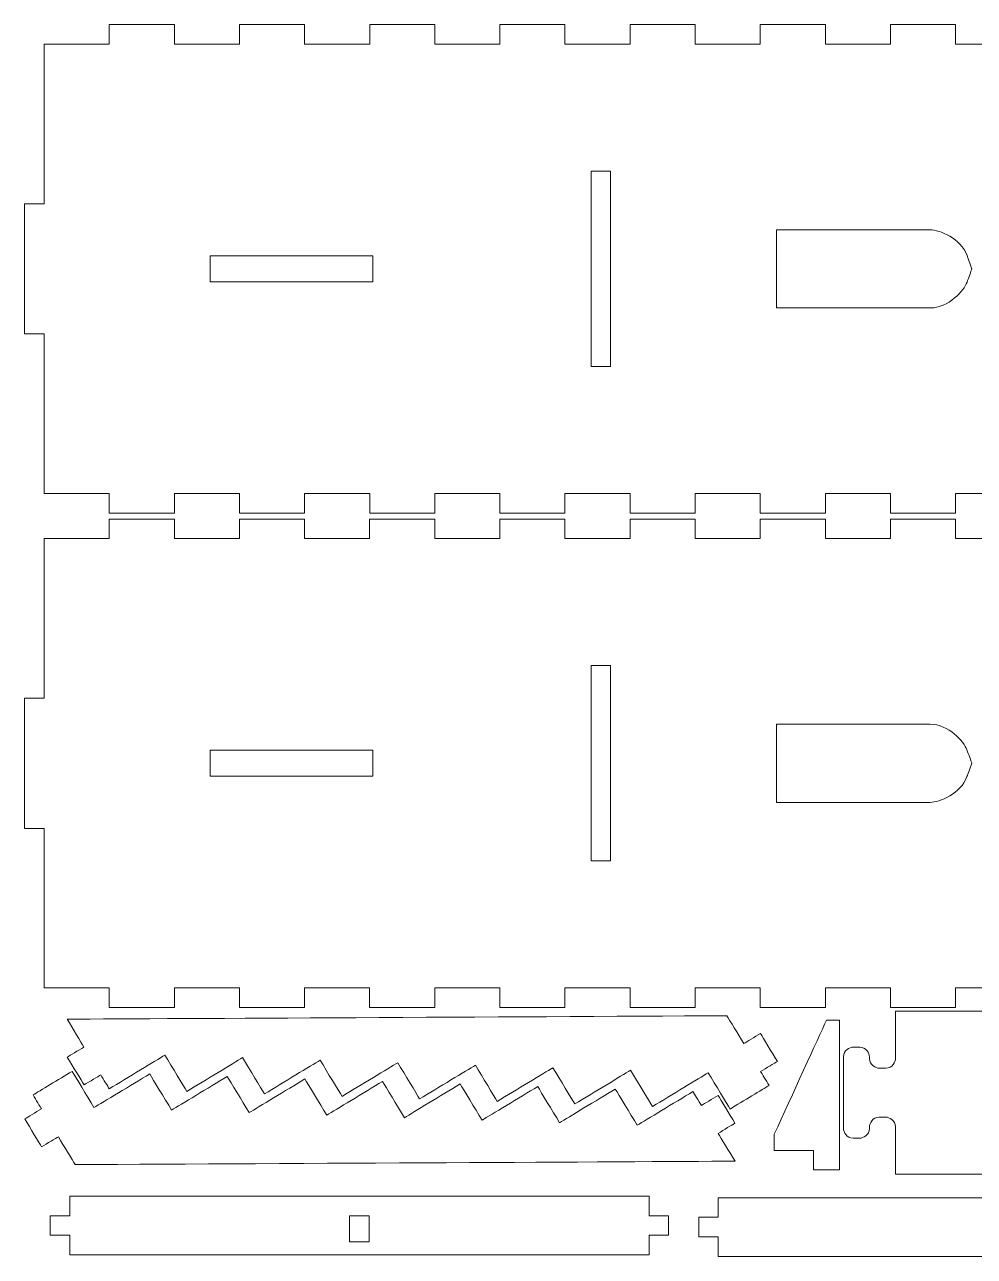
# Model space of a CAD drawing. Header units: millimetres. Extents: x -5059 to 5976, y -2595 to 3315.
# Drawn here: x -1715.5 to -1423.7, y -852.3 to -474 of the extents above; entities that cross this region are included whole.
import ezdxf

# ---------------------------------------------------------------- set-up
doc = ezdxf.new("R2010")
doc.units = ezdxf.units.MM
doc.header["$MEASUREMENT"] = 0
doc.layers.add('Layer 1', color=7, linetype='Continuous')

msp = doc.modelspace()

# ---------------------------------------------------------------- linework, layer by layer
at = {"layer": 'Layer 1', "color": 18, "lineweight": 9}
for points in [[(-1689.4637, -480.0291), (-1689.4637, -478.0291), (-1689.4637, -475.0291), (-1689.4637, -474.0291)], [(-1669.4637, -474.0291), (-1676.1304, -474.0291), (-1686.1304, -474.0291), (-1689.4637, -474.0291)], [(-1669.4637, -474.0291), (-1669.4637, -476.0291), (-1669.4637, -479.0291), (-1669.4637, -480.0291)], [(-1649.4637, -480.0291), (-1649.4637, -478.0291), (-1649.4637, -475.0291), (-1649.4637, -474.0291)], [(-1629.4637, -474.0291), (-1636.1304, -474.0291), (-1646.1304, -474.0291), (-1649.4637, -474.0291)], [(-1629.4637, -474.0291), (-1629.4637, -476.0291), (-1629.4637, -479.0291), (-1629.4637, -480.0291)], [(-1609.4637, -480.0291), (-1609.4637, -478.0291), (-1609.4637, -475.0291), (-1609.4637, -474.0291)], [(-1589.4637, -474.0291), (-1596.1304, -474.0291), (-1606.1304, -474.0291), (-1609.4637, -474.0291)], [(-1589.4637, -474.0291), (-1589.4637, -476.0291), (-1589.4637, -479.0291), (-1589.4637, -480.0291)], [(-1569.4637, -480.0291), (-1569.4637, -478.0291), (-1569.4637, -475.0291), (-1569.4637, -474.0291)], [(-1549.4637, -474.0291), (-1556.1304, -474.0291), (-1566.1304, -474.0291), (-1569.4637, -474.0291)], [(-1549.4637, -474.0291), (-1549.4637, -476.0291), (-1549.4637, -479.0291), (-1549.4637, -480.0291)], [(-1529.4637, -480.0291), (-1529.4637, -478.0291), (-1529.4637, -475.0291), (-1529.4637, -474.0291)], [(-1509.4637, -474.0291), (-1516.1304, -474.0291), (-1526.1304, -474.0291), (-1529.4637, -474.0291)], [(-1509.4637, -474.0291), (-1509.4637, -476.0291), (-1509.4637, -479.0291), (-1509.4637, -480.0291)], [(-1489.4637, -480.0291), (-1489.4637, -478.0291), (-1489.4637, -475.0291), (-1489.4637, -474.0291)], [(-1469.4637, -474.0291), (-1476.1304, -474.0291), (-1486.1304, -474.0291), (-1489.4637, -474.0291)], [(-1469.4637, -474.0291), (-1469.4637, -476.0291), (-1469.4637, -479.0291), (-1469.4637, -480.0291)], [(-1449.4637, -480.0291), (-1449.4637, -478.0291), (-1449.4637, -475.0291), (-1449.4637, -474.0291)], [(-1429.4637, -474.0291), (-1436.1304, -474.0291), (-1446.1304, -474.0291), (-1449.4637, -474.0291)], [(-1429.4637, -474.0291), (-1429.4637, -476.0291), (-1429.4637, -479.0291), (-1429.4637, -480.0291)], [(-1709.4637, -480.0291), (-1702.7971, -480.0291), (-1692.7971, -480.0291), (-1689.4637, -480.0291)], [(-1709.4637, -529.0291), (-1709.4637, -512.6958), (-1709.4637, -488.1958), (-1709.4637, -480.0291)], [(-1669.4637, -480.0291), (-1662.7971, -480.0291), (-1652.7971, -480.0291), (-1649.4637, -480.0291)], [(-1629.4637, -480.0291), (-1622.7971, -480.0291), (-1612.7971, -480.0291), (-1609.4637, -480.0291)], [(-1589.4637, -480.0291), (-1582.7971, -480.0291), (-1572.7971, -480.0291), (-1569.4637, -480.0291)], [(-1549.4637, -480.0291), (-1542.7971, -480.0291), (-1532.7971, -480.0291), (-1529.4637, -480.0291)], [(-1509.4637, -480.0291), (-1502.7971, -480.0291), (-1492.7971, -480.0291), (-1489.4637, -480.0291)], [(-1469.4637, -480.0291), (-1462.7971, -480.0291), (-1452.7971, -480.0291), (-1449.4637, -480.0291)], [(-1429.4637, -480.0291), (-1422.7971, -480.0291), (-1412.7971, -480.0291), (-1409.4637, -480.0291)], [(-1541.4637, -519.0291), (-1541.4637, -539.0291), (-1541.4637, -569.0291), (-1541.4637, -579.0291)], [(-1535.4637, -519.0291), (-1537.4637, -519.0291), (-1540.4637, -519.0291), (-1541.4637, -519.0291)], [(-1535.4637, -579.0291), (-1535.4637, -559.0291), (-1535.4637, -529.0291), (-1535.4637, -519.0291)], [(-1715.4637, -569.0291), (-1715.4637, -555.6958), (-1715.4637, -535.6958), (-1715.4637, -529.0291)], [(-1715.4637, -529.0291), (-1713.4637, -529.0291), (-1710.4637, -529.0291), (-1709.4637, -529.0291)], [(-1437.2339, -537.0291), (-1452.9771, -537.0291), (-1476.5921, -537.0291), (-1484.4637, -537.0291)], [(-1484.4637, -537.0291), (-1484.4637, -545.0291), (-1484.4637, -557.0291), (-1484.4637, -561.0291)], [(-1425.9575, -544.9249), (-1427.8734, -539.6611), (-1434.433, -537.0291), (-1437.2339, -537.0291)], [(-1608.4637, -545.0291), (-1625.1304, -545.0291), (-1650.1304, -545.0291), (-1658.4637, -545.0291)], [(-1658.4637, -545.0291), (-1658.4637, -547.6958), (-1658.4637, -551.6958), (-1658.4637, -553.0291)], [(-1608.4637, -553.0291), (-1608.4637, -550.3625), (-1608.4637, -546.3625), (-1608.4637, -545.0291)], [(-1424.4637, -549.0291), (-1424.9617, -547.6611), (-1425.7086, -545.6089), (-1425.9575, -544.9249)], [(-1425.9575, -553.1334), (-1425.4596, -551.7653), (-1424.7127, -549.7132), (-1424.4637, -549.0291)], [(-1658.4637, -553.0291), (-1641.7971, -553.0291), (-1616.7971, -553.0291), (-1608.4637, -553.0291)], [(-1437.2339, -561.0291), (-1431.6322, -561.0291), (-1426.9155, -555.7653), (-1425.9575, -553.1334)], [(-1484.4637, -561.0291), (-1468.7204, -561.0291), (-1445.1055, -561.0291), (-1437.2339, -561.0291)], [(-1709.4637, -569.0291), (-1711.4637, -569.0291), (-1714.4637, -569.0291), (-1715.4637, -569.0291)], [(-1709.4637, -569.0291), (-1709.4637, -585.3625), (-1709.4637, -609.8625), (-1709.4637, -618.0291)], [(-1541.4637, -579.0291), (-1539.4637, -579.0291), (-1536.4637, -579.0291), (-1535.4637, -579.0291)], [(-1689.4637, -618.0291), (-1696.1304, -618.0291), (-1706.1304, -618.0291), (-1709.4637, -618.0291)], [(-1689.4637, -624.0291), (-1689.4637, -622.0291), (-1689.4637, -619.0291), (-1689.4637, -618.0291)], [(-1669.4637, -618.0291), (-1669.4637, -620.0291), (-1669.4637, -623.0291), (-1669.4637, -624.0291)], [(-1649.4637, -618.0291), (-1656.1304, -618.0291), (-1666.1304, -618.0291), (-1669.4637, -618.0291)], [(-1649.4637, -624.0291), (-1649.4637, -622.0291), (-1649.4637, -619.0291), (-1649.4637, -618.0291)], [(-1629.4637, -618.0291), (-1629.4637, -620.0291), (-1629.4637, -623.0291), (-1629.4637, -624.0291)], [(-1609.4637, -618.0291), (-1616.1304, -618.0291), (-1626.1304, -618.0291), (-1629.4637, -618.0291)], [(-1609.4637, -624.0291), (-1609.4637, -622.0291), (-1609.4637, -619.0291), (-1609.4637, -618.0291)], [(-1589.4637, -618.0291), (-1589.4637, -620.0291), (-1589.4637, -623.0291), (-1589.4637, -624.0291)], [(-1569.4637, -618.0291), (-1576.1304, -618.0291), (-1586.1304, -618.0291), (-1589.4637, -618.0291)], [(-1569.4637, -624.0291), (-1569.4637, -622.0291), (-1569.4637, -619.0291), (-1569.4637, -618.0291)], [(-1549.4637, -618.0291), (-1549.4637, -620.0291), (-1549.4637, -623.0291), (-1549.4637, -624.0291)], [(-1529.4637, -618.0291), (-1536.1304, -618.0291), (-1546.1304, -618.0291), (-1549.4637, -618.0291)], [(-1529.4637, -624.0291), (-1529.4637, -622.0291), (-1529.4637, -619.0291), (-1529.4637, -618.0291)], [(-1509.4637, -618.0291), (-1509.4637, -620.0291), (-1509.4637, -623.0291), (-1509.4637, -624.0291)], [(-1489.4637, -618.0291), (-1496.1304, -618.0291), (-1506.1304, -618.0291), (-1509.4637, -618.0291)], [(-1489.4637, -624.0291), (-1489.4637, -622.0291), (-1489.4637, -619.0291), (-1489.4637, -618.0291)], [(-1469.4637, -618.0291), (-1469.4637, -620.0291), (-1469.4637, -623.0291), (-1469.4637, -624.0291)], [(-1449.4637, -618.0291), (-1456.1304, -618.0291), (-1466.1304, -618.0291), (-1469.4637, -618.0291)], [(-1449.4637, -624.0291), (-1449.4637, -622.0291), (-1449.4637, -619.0291), (-1449.4637, -618.0291)], [(-1429.4637, -618.0291), (-1429.4637, -620.0291), (-1429.4637, -623.0291), (-1429.4637, -624.0291)], [(-1409.4637, -618.0291), (-1416.1304, -618.0291), (-1426.1304, -618.0291), (-1429.4637, -618.0291)], [(-1669.4637, -624.0291), (-1676.1304, -624.0291), (-1686.1304, -624.0291), (-1689.4637, -624.0291)], [(-1649.4637, -624.0291), (-1642.7971, -624.0291), (-1632.7971, -624.0291), (-1629.4637, -624.0291)], [(-1609.4637, -624.0291), (-1602.7971, -624.0291), (-1592.7971, -624.0291), (-1589.4637, -624.0291)], [(-1569.4637, -624.0291), (-1562.7971, -624.0291), (-1552.7971, -624.0291), (-1549.4637, -624.0291)], [(-1529.4637, -624.0291), (-1522.7971, -624.0291), (-1512.7971, -624.0291), (-1509.4637, -624.0291)], [(-1489.4637, -624.0291), (-1482.7971, -624.0291), (-1472.7971, -624.0291), (-1469.4637, -624.0291)], [(-1449.4637, -624.0291), (-1442.7971, -624.0291), (-1432.7971, -624.0291), (-1429.4637, -624.0291)], [(-1689.47, -625.8688), (-1689.47, -627.8688), (-1689.47, -630.8688), (-1689.47, -631.8688)], [(-1669.47, -625.8688), (-1676.1367, -625.8688), (-1686.1367, -625.8688), (-1689.47, -625.8688)], [(-1669.47, -631.8688), (-1669.47, -629.8688), (-1669.47, -626.8688), (-1669.47, -625.8688)], [(-1649.47, -625.8688), (-1649.47, -627.8688), (-1649.47, -630.8688), (-1649.47, -631.8688)], [(-1649.47, -625.8688), (-1642.8033, -625.8688), (-1632.8033, -625.8688), (-1629.47, -625.8688)], [(-1629.47, -631.8688), (-1629.47, -629.8688), (-1629.47, -626.8688), (-1629.47, -625.8688)], [(-1609.47, -625.8688), (-1609.47, -627.8688), (-1609.47, -630.8688), (-1609.47, -631.8688)], [(-1609.47, -625.8688), (-1602.8033, -625.8688), (-1592.8033, -625.8688), (-1589.47, -625.8688)], [(-1589.47, -631.8688), (-1589.47, -629.8688), (-1589.47, -626.8688), (-1589.47, -625.8688)], [(-1569.47, -625.8688), (-1569.47, -627.8688), (-1569.47, -630.8688), (-1569.47, -631.8688)], [(-1569.47, -625.8688), (-1562.8033, -625.8688), (-1552.8033, -625.8688), (-1549.47, -625.8688)], [(-1549.47, -631.8688), (-1549.47, -629.8688), (-1549.47, -626.8688), (-1549.47, -625.8688)], [(-1529.47, -625.8688), (-1529.47, -627.8688), (-1529.47, -630.8688), (-1529.47, -631.8688)], [(-1529.47, -625.8688), (-1522.8033, -625.8688), (-1512.8033, -625.8688), (-1509.47, -625.8688)], [(-1509.47, -631.8688), (-1509.47, -629.8688), (-1509.47, -626.8688), (-1509.47, -625.8688)], [(-1489.47, -625.8688), (-1489.47, -627.8688), (-1489.47, -630.8688), (-1489.47, -631.8688)], [(-1489.47, -625.8688), (-1482.8033, -625.8688), (-1472.8033, -625.8688), (-1469.47, -625.8688)], [(-1469.47, -631.8688), (-1469.47, -629.8688), (-1469.47, -626.8688), (-1469.47, -625.8688)], [(-1449.47, -625.8688), (-1449.47, -627.8688), (-1449.47, -630.8688), (-1449.47, -631.8688)], [(-1449.47, -625.8688), (-1442.8033, -625.8688), (-1432.8033, -625.8688), (-1429.47, -625.8688)], [(-1429.47, -631.8688), (-1429.47, -629.8688), (-1429.47, -626.8688), (-1429.47, -625.8688)], [(-1689.47, -631.8688), (-1696.1367, -631.8688), (-1706.1367, -631.8688), (-1709.47, -631.8688)], [(-1709.47, -680.8688), (-1709.47, -664.5354), (-1709.47, -640.0354), (-1709.47, -631.8688)], [(-1649.47, -631.8688), (-1656.1367, -631.8688), (-1666.1367, -631.8688), (-1669.47, -631.8688)], [(-1609.47, -631.8688), (-1616.1367, -631.8688), (-1626.1367, -631.8688), (-1629.47, -631.8688)], [(-1569.47, -631.8688), (-1576.1367, -631.8688), (-1586.1367, -631.8688), (-1589.47, -631.8688)], [(-1529.47, -631.8688), (-1536.1367, -631.8688), (-1546.1367, -631.8688), (-1549.47, -631.8688)], [(-1489.47, -631.8688), (-1496.1367, -631.8688), (-1506.1367, -631.8688), (-1509.47, -631.8688)], [(-1449.47, -631.8688), (-1456.1367, -631.8688), (-1466.1367, -631.8688), (-1469.47, -631.8688)], [(-1409.47, -631.8688), (-1416.1367, -631.8688), (-1426.1367, -631.8688), (-1429.47, -631.8688)], [(-1541.47, -730.8688), (-1541.47, -710.8688), (-1541.47, -680.8688), (-1541.47, -670.8688)], [(-1541.47, -670.8688), (-1539.47, -670.8688), (-1536.47, -670.8688), (-1535.47, -670.8688)], [(-1535.47, -670.8688), (-1535.47, -690.8688), (-1535.47, -720.8688), (-1535.47, -730.8688)], [(-1715.47, -680.8688), (-1715.47, -694.2021), (-1715.47, -714.2021), (-1715.47, -720.8688)], [(-1709.47, -680.8688), (-1711.47, -680.8688), (-1714.47, -680.8688), (-1715.47, -680.8688)], [(-1484.47, -712.8688), (-1484.47, -704.8688), (-1484.47, -692.8688), (-1484.47, -688.8688)], [(-1484.47, -688.8688), (-1468.7267, -688.8688), (-1445.1118, -688.8688), (-1437.2401, -688.8688)], [(-1437.2401, -688.8688), (-1431.6385, -688.8688), (-1426.9218, -694.1326), (-1425.9638, -696.7645)], [(-1658.47, -704.8688), (-1658.47, -702.2021), (-1658.47, -698.2021), (-1658.47, -696.8688)], [(-1658.47, -696.8688), (-1641.8033, -696.8688), (-1616.8033, -696.8688), (-1608.47, -696.8688)], [(-1608.47, -696.8688), (-1608.47, -699.5354), (-1608.47, -703.5354), (-1608.47, -704.8688)], [(-1425.9638, -696.7645), (-1425.4659, -698.1326), (-1424.719, -700.1847), (-1424.47, -700.8688)], [(-1424.47, -700.8688), (-1424.9679, -702.2368), (-1425.7148, -704.289), (-1425.9638, -704.973)], [(-1608.47, -704.8688), (-1625.1367, -704.8688), (-1650.1367, -704.8688), (-1658.47, -704.8688)], [(-1425.9638, -704.973), (-1427.8797, -710.2368), (-1434.4393, -712.8688), (-1437.2401, -712.8688)], [(-1437.2401, -712.8688), (-1452.9834, -712.8688), (-1476.5983, -712.8688), (-1484.47, -712.8688)], [(-1715.47, -720.8688), (-1713.47, -720.8688), (-1710.47, -720.8688), (-1709.47, -720.8688)], [(-1709.47, -720.8688), (-1709.47, -737.2021), (-1709.47, -761.7021), (-1709.47, -769.8688)], [(-1535.47, -730.8688), (-1537.47, -730.8688), (-1540.47, -730.8688), (-1541.47, -730.8688)], [(-1709.47, -769.8688), (-1702.8033, -769.8688), (-1692.8033, -769.8688), (-1689.47, -769.8688)], [(-1689.47, -769.8688), (-1689.47, -771.8688), (-1689.47, -774.8688), (-1689.47, -775.8688)], [(-1669.47, -769.8688), (-1662.8033, -769.8688), (-1652.8033, -769.8688), (-1649.47, -769.8688)], [(-1669.47, -775.8688), (-1669.47, -773.8688), (-1669.47, -770.8688), (-1669.47, -769.8688)], [(-1649.47, -769.8688), (-1649.47, -771.8688), (-1649.47, -774.8688), (-1649.47, -775.8688)], [(-1629.47, -769.8688), (-1622.8033, -769.8688), (-1612.8033, -769.8688), (-1609.47, -769.8688)], [(-1629.47, -775.8688), (-1629.47, -773.8688), (-1629.47, -770.8688), (-1629.47, -769.8688)], [(-1609.47, -769.8688), (-1609.47, -771.8688), (-1609.47, -774.8688), (-1609.47, -775.8688)], [(-1589.47, -769.8688), (-1582.8033, -769.8688), (-1572.8033, -769.8688), (-1569.47, -769.8688)], [(-1589.47, -775.8688), (-1589.47, -773.8688), (-1589.47, -770.8688), (-1589.47, -769.8688)], [(-1569.47, -769.8688), (-1569.47, -771.8688), (-1569.47, -774.8688), (-1569.47, -775.8688)], [(-1549.47, -769.8688), (-1542.8033, -769.8688), (-1532.8033, -769.8688), (-1529.47, -769.8688)], [(-1549.47, -775.8688), (-1549.47, -773.8688), (-1549.47, -770.8688), (-1549.47, -769.8688)], [(-1529.47, -769.8688), (-1529.47, -771.8688), (-1529.47, -774.8688), (-1529.47, -775.8688)], [(-1509.47, -769.8688), (-1502.8033, -769.8688), (-1492.8033, -769.8688), (-1489.47, -769.8688)], [(-1509.47, -775.8688), (-1509.47, -773.8688), (-1509.47, -770.8688), (-1509.47, -769.8688)], [(-1489.47, -769.8688), (-1489.47, -771.8688), (-1489.47, -774.8688), (-1489.47, -775.8688)], [(-1469.47, -769.8688), (-1462.8033, -769.8688), (-1452.8033, -769.8688), (-1449.47, -769.8688)], [(-1469.47, -775.8688), (-1469.47, -773.8688), (-1469.47, -770.8688), (-1469.47, -769.8688)], [(-1449.47, -769.8688), (-1449.47, -771.8688), (-1449.47, -774.8688), (-1449.47, -775.8688)], [(-1429.47, -769.8688), (-1422.8033, -769.8688), (-1412.8033, -769.8688), (-1409.47, -769.8688)], [(-1429.47, -775.8688), (-1429.47, -773.8688), (-1429.47, -770.8688), (-1429.47, -769.8688)], [(-1499.7078, -778.4054), (-1567.2775, -778.7539), (-1668.632, -779.2768), (-1702.4167, -779.451)], [(-1669.47, -775.8688), (-1676.1367, -775.8688), (-1686.1367, -775.8688), (-1689.47, -775.8688)], [(-1629.47, -775.8688), (-1636.1367, -775.8688), (-1646.1367, -775.8688), (-1649.47, -775.8688)], [(-1589.47, -775.8688), (-1596.1367, -775.8688), (-1606.1367, -775.8688), (-1609.47, -775.8688)], [(-1549.47, -775.8688), (-1556.1367, -775.8688), (-1566.1367, -775.8688), (-1569.47, -775.8688)], [(-1509.47, -775.8688), (-1516.1367, -775.8688), (-1526.1367, -775.8688), (-1529.47, -775.8688)], [(-1494.5332, -786.9624), (-1496.2581, -784.11), (-1498.8454, -779.8315), (-1499.7078, -778.4054)], [(-1469.47, -775.8688), (-1476.1367, -775.8688), (-1486.1367, -775.8688), (-1489.47, -775.8688)], [(-1429.47, -775.8688), (-1436.1367, -775.8688), (-1446.1367, -775.8688), (-1449.47, -775.8688)], [(-1447.9273, -791.5261), (-1447.9273, -786.6928), (-1447.9273, -779.4428), (-1447.9273, -777.0261)], [(-1327.9273, -777.0261), (-1367.9273, -777.0261), (-1427.9273, -777.0261), (-1447.9273, -777.0261)], [(-1702.4167, -779.451), (-1700.6918, -782.3034), (-1698.1045, -786.5819), (-1697.242, -788.0081)], [(-1485.1531, -814.7748), (-1479.8198, -803.1081), (-1471.8198, -785.6081), (-1469.1531, -779.7748)], [(-1469.1531, -779.7748), (-1467.8198, -779.7748), (-1465.8198, -779.7748), (-1465.1531, -779.7748)], [(-1465.1531, -779.7748), (-1465.1531, -795.1081), (-1465.1531, -818.1081), (-1465.1531, -825.7748)], [(-1489.399, -783.8577), (-1491.1104, -784.8926), (-1493.6775, -786.445), (-1494.5332, -786.9624)], [(-1484.2243, -792.4147), (-1485.9492, -789.5623), (-1488.5366, -785.2838), (-1489.399, -783.8577)], [(-1697.242, -788.0081), (-1698.9534, -789.043), (-1701.5205, -790.5954), (-1702.3762, -791.1129)], [(-1689.48, -800.8436), (-1683.7754, -797.3939), (-1675.2184, -792.2193), (-1672.366, -790.4943)], [(-1672.366, -790.4943), (-1670.1236, -794.2024), (-1666.7601, -799.7644), (-1665.6389, -801.6185)], [(-1463.9273, -791.0261), (-1463.9273, -789.0261), (-1461.9273, -788.0261), (-1460.9273, -788.0261)], [(-1460.9273, -788.0261), (-1460.2607, -788.0261), (-1459.2607, -788.0261), (-1458.9273, -788.0261)], [(-1458.9273, -788.0261), (-1456.9273, -788.0261), (-1455.9273, -790.0261), (-1455.9273, -791.0261)], [(-1702.3762, -791.1129), (-1700.6514, -793.9652), (-1698.0641, -798.2437), (-1697.2016, -799.6699)], [(-1665.6389, -801.6185), (-1659.9343, -798.1688), (-1651.3772, -792.9941), (-1648.5249, -791.2692)], [(-1648.5249, -791.2692), (-1646.2826, -794.9773), (-1642.9191, -800.5393), (-1641.7979, -802.3934)], [(-1641.7979, -802.3934), (-1636.0931, -798.9436), (-1627.5361, -793.769), (-1624.6838, -792.0441)], [(-1624.6838, -792.0441), (-1622.4414, -795.7521), (-1619.0779, -801.3142), (-1617.9567, -803.1683)], [(-1617.9567, -803.1683), (-1612.252, -799.7185), (-1603.695, -794.5438), (-1600.8426, -792.819)], [(-1600.8426, -792.819), (-1598.6003, -796.527), (-1595.2368, -802.0891), (-1594.1156, -803.9431)], [(-1594.1156, -803.9431), (-1588.4109, -800.4933), (-1579.8538, -795.3187), (-1577.0015, -793.5938)], [(-1577.0015, -793.5938), (-1574.7592, -797.3018), (-1571.3957, -802.8639), (-1570.2745, -804.718)], [(-1489.3585, -795.5195), (-1487.6471, -794.4846), (-1485.08, -792.9322), (-1484.2243, -792.4147)], [(-1463.9273, -813.0261), (-1463.9273, -805.6928), (-1463.9273, -794.6928), (-1463.9273, -791.0261)], [(-1455.9273, -791.0261), (-1455.9273, -791.1928), (-1455.9273, -791.4428), (-1455.9273, -791.5261)], [(-1455.9273, -791.5261), (-1455.9273, -793.5261), (-1453.9273, -794.5261), (-1452.9273, -794.5261)], [(-1450.9273, -794.5261), (-1448.9273, -794.5261), (-1447.9273, -792.5261), (-1447.9273, -791.5261)], [(-1700.8864, -795.483), (-1704.8798, -797.8979), (-1710.8697, -801.5201), (-1712.8663, -802.7275)], [(-1694.1594, -806.6072), (-1696.4017, -802.8992), (-1699.7653, -797.3371), (-1700.8864, -795.483)], [(-1697.2016, -799.6699), (-1695.4902, -798.635), (-1692.9231, -797.0826), (-1692.0674, -796.5651)], [(-1677.0453, -796.2579), (-1682.75, -799.7077), (-1691.3071, -804.8823), (-1694.1594, -806.6072)], [(-1692.0674, -796.5651), (-1691.205, -797.9912), (-1689.9113, -800.1305), (-1689.48, -800.8436)], [(-1670.3183, -807.382), (-1672.5606, -803.674), (-1675.9241, -798.1119), (-1677.0453, -796.2579)], [(-1653.2042, -797.0327), (-1658.9089, -800.4825), (-1667.466, -805.6572), (-1670.3183, -807.382)], [(-1646.4771, -808.1569), (-1648.7195, -804.4489), (-1652.083, -798.8868), (-1653.2042, -797.0327)], [(-1629.3631, -797.8076), (-1635.0678, -801.2574), (-1643.6248, -806.432), (-1646.4771, -808.1569)], [(-1622.636, -808.9317), (-1624.8783, -805.2237), (-1628.2419, -799.6616), (-1629.3631, -797.8076)], [(-1570.2745, -804.718), (-1564.5697, -801.2682), (-1556.0127, -796.0935), (-1553.1604, -794.3687)], [(-1553.1604, -794.3687), (-1550.918, -798.0767), (-1547.5545, -803.6388), (-1546.4333, -805.4928)], [(-1546.4333, -805.4928), (-1540.7286, -802.043), (-1532.1717, -796.8684), (-1529.3192, -795.1435)], [(-1529.3192, -795.1435), (-1527.0769, -798.8515), (-1523.7134, -804.4136), (-1522.5922, -806.2677)], [(-1522.5922, -806.2677), (-1516.8876, -802.8179), (-1508.3305, -797.6433), (-1505.4781, -795.9184)], [(-1505.4781, -795.9184), (-1503.2358, -799.6264), (-1499.8723, -805.1885), (-1498.7511, -807.0425)], [(-1486.7712, -799.798), (-1487.6337, -798.3718), (-1488.9273, -796.2325), (-1489.3585, -795.5195)], [(-1452.9273, -794.5261), (-1452.2607, -794.5261), (-1451.2607, -794.5261), (-1450.9273, -794.5261)], [(-1605.522, -798.5825), (-1611.2266, -802.0322), (-1619.7837, -807.2069), (-1622.636, -808.9317)], [(-1598.795, -809.7066), (-1601.0373, -805.9986), (-1604.4008, -800.4365), (-1605.522, -798.5825)], [(-1581.6809, -799.3573), (-1587.3855, -802.8071), (-1595.9426, -807.9817), (-1598.795, -809.7066)], [(-1574.9538, -810.4815), (-1577.1962, -806.7735), (-1580.5597, -801.2114), (-1581.6809, -799.3573)], [(-1557.8397, -800.1322), (-1563.5444, -803.5819), (-1572.1014, -808.7566), (-1574.9538, -810.4815)], [(-1551.1127, -811.2564), (-1553.355, -807.5483), (-1556.7185, -801.9863), (-1557.8397, -800.1322)], [(-1533.9986, -800.9071), (-1539.7033, -804.3568), (-1548.2603, -809.5314), (-1551.1127, -811.2564)], [(-1527.2716, -812.0312), (-1529.5139, -808.3232), (-1532.8774, -802.7611), (-1533.9986, -800.9071)], [(-1510.1575, -801.6819), (-1515.8622, -805.1317), (-1524.4192, -810.3063), (-1527.2716, -812.0312)], [(-1507.5701, -805.9604), (-1508.4326, -804.5342), (-1509.7263, -802.395), (-1510.1575, -801.6819)], [(-1498.7511, -807.0425), (-1494.7578, -804.6277), (-1488.7679, -801.0055), (-1486.7712, -799.798)], [(-1712.8663, -802.7275), (-1712.0039, -804.1537), (-1710.7102, -806.293), (-1710.279, -807.0061)], [(-1502.4359, -802.8556), (-1504.1473, -803.8906), (-1506.7144, -805.443), (-1507.5701, -805.9604)], [(-1497.2613, -811.4127), (-1498.9861, -808.5604), (-1501.5735, -804.2818), (-1502.4359, -802.8556)], [(-1710.279, -807.0061), (-1711.9904, -808.041), (-1714.5575, -809.5934), (-1715.4132, -810.1108)], [(-1715.4132, -810.1108), (-1713.6883, -812.9632), (-1711.101, -817.2417), (-1710.2386, -818.6679)], [(-1502.3955, -814.5175), (-1500.6841, -813.4825), (-1498.117, -811.9301), (-1497.2613, -811.4127)], [(-1460.9273, -816.0261), (-1462.9273, -816.0261), (-1463.9273, -814.0261), (-1463.9273, -813.0261)], [(-1455.9273, -813.0261), (-1455.9273, -815.0261), (-1457.9273, -816.0261), (-1458.9273, -816.0261)], [(-1452.9273, -809.5261), (-1454.9273, -809.5261), (-1455.9273, -811.5261), (-1455.9273, -812.5261)], [(-1455.9273, -812.5261), (-1455.9273, -812.6928), (-1455.9273, -812.9428), (-1455.9273, -813.0261)], [(-1450.9273, -809.5261), (-1451.594, -809.5261), (-1452.594, -809.5261), (-1452.9273, -809.5261)], [(-1447.9273, -812.5261), (-1447.9273, -810.5261), (-1449.9273, -809.5261), (-1450.9273, -809.5261)], [(-1447.9273, -812.5261), (-1447.9273, -817.3595), (-1447.9273, -824.6095), (-1447.9273, -827.0261)], [(-1710.2386, -818.6679), (-1708.5272, -817.633), (-1705.96, -816.0806), (-1705.1043, -815.5631)], [(-1705.1043, -815.5631), (-1703.3795, -818.4154), (-1700.7921, -822.6939), (-1699.9297, -824.1201)], [(-1497.2208, -823.0745), (-1498.9457, -820.2222), (-1501.533, -815.9437), (-1502.3955, -814.5175)], [(-1485.1531, -819.7748), (-1485.1531, -818.1081), (-1485.1531, -815.6081), (-1485.1531, -814.7748)], [(-1458.9273, -816.0261), (-1459.594, -816.0261), (-1460.594, -816.0261), (-1460.9273, -816.0261)], [(-1473.1531, -819.7748), (-1477.1531, -819.7748), (-1483.1531, -819.7748), (-1485.1531, -819.7748)], [(-1473.1531, -825.7748), (-1473.1531, -823.7748), (-1473.1531, -820.7748), (-1473.1531, -819.7748)], [(-1699.9297, -824.1201), (-1632.36, -823.7716), (-1531.0056, -823.2488), (-1497.2208, -823.0745)], [(-1465.1531, -825.7748), (-1467.8198, -825.7748), (-1471.8198, -825.7748), (-1473.1531, -825.7748)], [(-1447.9273, -827.0261), (-1434.594, -827.0261), (-1414.594, -827.0261), (-1407.9273, -827.0261)], [(-1523.6138, -833.838), (-1582.9471, -833.838), (-1671.9471, -833.838), (-1701.6138, -833.838)], [(-1701.6138, -833.838), (-1701.6138, -835.838), (-1701.6138, -838.838), (-1701.6138, -839.838)], [(-1523.6138, -839.838), (-1523.6138, -837.838), (-1523.6138, -834.838), (-1523.6138, -833.838)], [(-1502.3628, -834.298), (-1443.0294, -834.298), (-1354.0294, -834.298), (-1324.3628, -834.298)], [(-1502.3628, -840.298), (-1502.3628, -838.298), (-1502.3628, -835.298), (-1502.3628, -834.298)], [(-1701.6138, -839.838), (-1703.6138, -839.838), (-1706.6138, -839.838), (-1707.6138, -839.838)], [(-1707.6138, -839.838), (-1707.6138, -841.838), (-1707.6138, -844.838), (-1707.6138, -845.838)], [(-1609.6138, -839.838), (-1611.6138, -839.838), (-1614.6138, -839.838), (-1615.6138, -839.838)], [(-1615.6138, -839.838), (-1615.6138, -842.5047), (-1615.6138, -846.5047), (-1615.6138, -847.838)], [(-1609.6138, -847.838), (-1609.6138, -845.1713), (-1609.6138, -841.1713), (-1609.6138, -839.838)], [(-1517.6138, -839.838), (-1519.6138, -839.838), (-1522.6138, -839.838), (-1523.6138, -839.838)], [(-1517.6138, -845.838), (-1517.6138, -843.838), (-1517.6138, -840.838), (-1517.6138, -839.838)], [(-1508.3628, -846.298), (-1508.3628, -844.298), (-1508.3628, -841.298), (-1508.3628, -840.298)], [(-1508.3628, -840.298), (-1506.3628, -840.298), (-1503.3628, -840.298), (-1502.3628, -840.298)], [(-1707.6138, -845.838), (-1705.6138, -845.838), (-1702.6138, -845.838), (-1701.6138, -845.838)], [(-1701.6138, -845.838), (-1701.6138, -847.838), (-1701.6138, -850.838), (-1701.6138, -851.838)], [(-1523.6138, -851.838), (-1523.6138, -849.838), (-1523.6138, -846.838), (-1523.6138, -845.838)], [(-1523.6138, -845.838), (-1521.6138, -845.838), (-1518.6138, -845.838), (-1517.6138, -845.838)], [(-1502.3628, -846.298), (-1504.3628, -846.298), (-1507.3628, -846.298), (-1508.3628, -846.298)], [(-1502.3628, -852.298), (-1502.3628, -850.298), (-1502.3628, -847.298), (-1502.3628, -846.298)], [(-1615.6138, -847.838), (-1613.6138, -847.838), (-1610.6138, -847.838), (-1609.6138, -847.838)], [(-1701.6138, -851.838), (-1642.2805, -851.838), (-1553.2805, -851.838), (-1523.6138, -851.838)], [(-1324.3628, -852.298), (-1383.6961, -852.298), (-1472.6961, -852.298), (-1502.3628, -852.298)]]:
    msp.add_open_spline(points, degree=3, dxfattribs=at)

doc.saveas('drawing.dxf')
